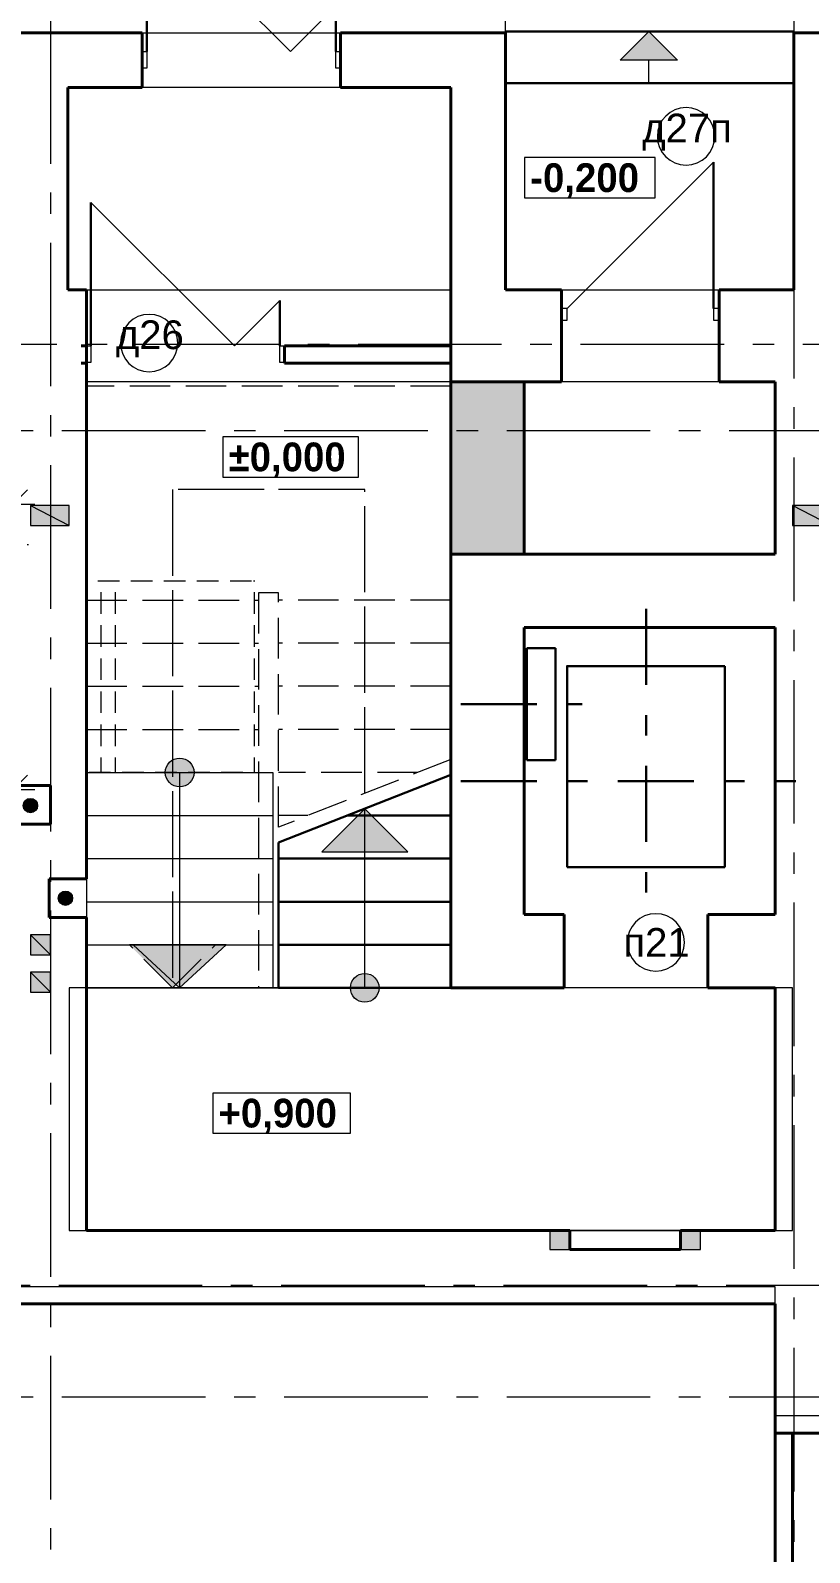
# Model space of a CAD drawing. Extents: x 299995 to 392849, y -57101 to -11292.
# Drawn here: x 344478 to 349908, y -37168 to -26570 of the extents above; entities that cross this region are included whole.
import ezdxf

# ---------------------------------------------------------------- set-up
doc = ezdxf.new("R2010")
doc.units = 0
doc.header["$MEASUREMENT"] = 0
for name, pattern in [('Double Dashed', [1093.611073, 529.166651, -211.666656, 141.111112, -211.666656]), ('Hidden Line', [391.222223, 282.222223, -109]), ('Крупный пунктир', [9375, 0, -9375]), ('Штриховая', [700, 600, -100]), ('Штриховая-2', [230, 0, -80, 150, 0]), ('Штрихштриховая', [1550, 1000, -200, 150, -200])]:
    doc.linetypes.add(name, pattern=pattern)
for name, color, linetype, lineweight in [('0_Ном_пера__1', 7, 'Continuous', 13), ('0_Ном_пера__21', 7, 'Continuous', 20), ('0_Ном_пера__41', 7, 'Continuous', 30), ('2D-чертеж - Общий_Ном_пера__61', 7, 'Continuous', 40), ('Интерьер- Перегородка_Ном_пера__1', 7, 'Continuous', 13), ('Интерьер- Перегородка_Ном_пера__12', 15, 'Continuous', 18), ('Интерьер- Перегородка_Ном_пера__21', 7, 'Continuous', 20), ('Интерьер- Перегородка_Ном_пера__41', 7, 'Continuous', 30), ('Интерьер- Перегородка_Ном_пера__61', 7, 'Continuous', 40), ('Колонны_Ном_пера__1', 7, 'Continuous', 13), ('Колонны_Ном_пера__19', 255, 'Continuous', 0), ('Колонны_Ном_пера__20', 1, 'Continuous', 25), ('Колонны_Ном_пера__21', 7, 'Continuous', 20), ('Лестницы внутренние_Ном_пера__1', 7, 'Continuous', 13), ('Лестницы внутренние_Ном_пера__21', 7, 'Continuous', 20), ('Лестницы внутренние_Ном_пера__41', 7, 'Continuous', 30), ('Линии разрезов_Ном_пера__1', 7, 'Continuous', 13), ('Отметки высот_Ном_пера__21', 7, 'Continuous', 20), ('перегородки_Ном_пера__21', 7, 'Continuous', 20), ('перегородки_Ном_пера__41', 7, 'Continuous', 30), ('перегородки_Ном_пера__61', 7, 'Continuous', 40), ('Перекрытия_Ном_пера__21', 7, 'Continuous', 20)]:
    doc.layers.add(name, color=color, linetype=linetype, lineweight=lineweight)
for name, color, linetype, lineweight, true_color in [('2D-чертеж - Общий_Ном_пера__102', 7, 'Continuous', 60, 0xcccccc), ('Интерьер- Перегородка_Ном_пера__23', 7, 'Continuous', 20, 0xff6600), ('Интерьер- Перегородка_Ном_пера__3', 7, 'Continuous', 18, 0xdd5800), ('Колонны_Ном_пера__249', 7, 'Continuous', 13, 0xe8e8e8), ('Лестницы внутренние_Ном_пера__2', 7, 'Continuous', 13, 0x7f7f7f), ('перегородки_Ном_пера__23', 7, 'Continuous', 20, 0xff6600), ('перегородки_Ном_пера__3', 7, 'Continuous', 18, 0xdd5800), ('Перекрытия_Ном_пера__191', 7, 'Continuous', 0, 0xe8e8e8), ('Перекрытия_Ном_пера__4', 7, 'Continuous', 20, 0x016515), ('Розміри ОСЕЙ_Ном_пера__98', 7, 'Continuous', 13, 0x001f3e), ('РОЗМІРИ ПЕРЕГОРОДОК_Ном_пера__98', 7, 'Continuous', 13, 0x001f3e)]:
    doc.layers.add(name, color=color, linetype=linetype, lineweight=lineweight, true_color=true_color)
for name, color, linetype in [('Линии разрезов', 7, 'Continuous'), ('Отметки высот', 7, 'Continuous'), ('Перекрытия', 7, 'Continuous'), ('Розміри ОСЕЙ', 7, 'Continuous'), ('РОЗМІРИ ПЕРЕГОРОДОК', 7, 'Continuous')]:
    doc.layers.add(name, color=color, linetype=linetype)
doc.styles.add('СГЕНЕРИР_СТИЛЬ_1', font='')
doc.styles.add('СГЕНЕРИР_СТИЛЬ_2', font='')
doc.styles.add('СГЕНЕРИР_СТИЛЬ_3', font='')
doc.styles.add('СГЕНЕРИР_СТИЛЬ_4', font='')
doc.styles.get('СГЕНЕРИР_СТИЛЬ_1').set_extended_font_data('Arial Кириллический')
doc.styles.get('СГЕНЕРИР_СТИЛЬ_2').set_extended_font_data('Century Gothic')
doc.styles.get('СГЕНЕРИР_СТИЛЬ_3').set_extended_font_data('Arial Unicode MS Кириллический')
doc.styles.get('СГЕНЕРИР_СТИЛЬ_4').set_extended_font_data('Century Gothic', bold=True)
doc.dimstyles.new('СГЕНЕРИР_СТИЛЬ__1', dxfattribs={"dimtxt": 179.999995, "dimasz": 190, "dimexe": 0.18, "dimexo": 0, "dimgap": 0.09, "dimtad": 3, "dimtih": 1, "dimtoh": 1, "dimdec": 0, "dimzin": 0, "dimdsep": 46, "dimtxsty": 'СГЕНЕРИР_СТИЛЬ_3', "dimblk": 'ARROWHEAD_6', "dimblk1": 'ARROWHEAD_6', "dimblk2": 'ARROWHEAD_6', "dimcen": 0.09, "dimclrd": 256, "dimclre": 256, "dimclrt": 256, "dimadec": 0, "dimazin": 0, "dimtfac": 1, "dimtdec": 4, "dimtmove": 0, "dimatfit": 3, "dimfxl": 0, "dimtolj": 1, "dimtzin": 0, "dimarcsym": 0})
doc.dimstyles.new('СГЕНЕРИР_СТИЛЬ__9', dxfattribs={"dimtxt": 189.999998, "dimasz": 190, "dimexe": 0.18, "dimexo": 0, "dimgap": 0.09, "dimtad": 3, "dimtih": 1, "dimtoh": 1, "dimdec": 0, "dimzin": 0, "dimdsep": 46, "dimtxsty": 'СГЕНЕРИР_СТИЛЬ_3', "dimblk": 'ARROWHEAD_6', "dimblk1": 'ARROWHEAD_6', "dimblk2": 'ARROWHEAD_6', "dimcen": 0.09, "dimclrd": 256, "dimclre": 256, "dimclrt": 256, "dimadec": 0, "dimazin": 0, "dimtfac": 1, "dimtdec": 4, "dimtmove": 0, "dimatfit": 3, "dimfxl": 0, "dimtolj": 1, "dimtzin": 0, "dimarcsym": 0})

# ---------------------------------------------------------------- blocks, each defined once
blk = doc.blocks.new('Линия_3942', base_point=(348788, -26938))
at = {"layer": '0_Ном_пера__1', "linetype": 'Continuous'}
blk.add_hatch(color=256, dxfattribs=at).paths.add_polyline_path([(348788, -26578), (348988, -26778), (348588, -26778)], flags=0)
for p, q in [((348788, -26578), (348588, -26778)), ((348788, -26578), (348988, -26778)), ((348988, -26778), (348588, -26778))]:
    blk.add_line(p, q, dxfattribs=at)
at = {"layer": '0_Ном_пера__21', "linetype": 'Continuous'}
blk.add_line((348788, -26938), (348788, -26778), dxfattribs=at)
blk = doc.blocks.new('*D170')
at = {"layer": 'РОЗМІРИ ПЕРЕГОРОДОК_Ном_пера__98', "linetype": 'Continuous'}
for p, q in [((344358, -30056), (344358, -29617)), ((341268, -29769), (341068, -29969)), ((341168, -30056), (341168, -29681)), ((344258, -29969), (344458, -29769)), ((341168, -29869), (344358, -29869)), ((344358, -29869), (344508, -29869))]:
    blk.add_line(p, q, dxfattribs=at)
at = {"layer": 'РОЗМІРИ ПЕРЕГОРОДОК_Ном_пера__98', "insert": (342446, -29905), "char_height": 180, "attachment_point": 1, "style": 'СГЕНЕРИР_СТИЛЬ_2'}
blk.add_mtext('{3\xa0190}', dxfattribs=at)
blk = doc.blocks.new('ARROWHEAD_6')
at = {"linetype": 'Continuous'}
for p, q in [((0, 0), (-1, 0)), ((-0.5, -0.5), (0.5, 0.5))]:
    blk.add_line(p, q, dxfattribs=at)
blk = doc.blocks.new('*D175')
at = {"layer": 'РОЗМІРИ ПЕРЕГОРОДОК_Ном_пера__98', "linetype": 'Continuous'}
for p, q in [((344358, -32043), (344358, -31577)), ((343228, -32043), (343228, -31668)), ((343328, -31756), (343128, -31956)), ((344258, -31956), (344458, -31756)), ((343228, -31856), (344358, -31856)), ((344358, -31856), (344508, -31856))]:
    blk.add_line(p, q, dxfattribs=at)
at = {"layer": 'РОЗМІРИ ПЕРЕГОРОДОК_Ном_пера__98', "insert": (343476, -31892), "char_height": 180, "attachment_point": 1, "style": 'СГЕНЕРИР_СТИЛЬ_2'}
blk.add_mtext('{1\xa0130}', dxfattribs=at)
blk = doc.blocks.new('Плоскость сечения_2', base_point=(391336, -34669))
at = {"layer": 'Линии разрезов_Ном_пера__1', "linetype": 'Крупный пунктир'}
blk.add_line((391336, -30150), (303896, -30150), dxfattribs=at)
blk = doc.blocks.new('Линия_5159', base_point=(389497, -29357))
at = {"layer": 'Перекрытия_Ном_пера__4', "linetype": 'Штрихштриховая'}
blk.add_line((389097, -29357), (305926, -29357), dxfattribs=at)
blk = doc.blocks.new('Линия_5162', base_point=(305526, -35307))
at = {"layer": 'Перекрытия_Ном_пера__4', "linetype": 'Штрихштриховая'}
blk.add_line((305926, -35307), (389097, -35307), dxfattribs=at)
blk = doc.blocks.new('Линия_5163', base_point=(389497, -36087))
at = {"layer": 'Перекрытия_Ном_пера__4', "linetype": 'Штрихштриховая'}
blk.add_line((389097, -36087), (305926, -36087), dxfattribs=at)
blk = doc.blocks.new('Линия_5177', base_point=(344618, -26498))
at = {"layer": 'Перекрытия_Ном_пера__4', "linetype": 'Штрихштриховая'}
blk.add_line((344618, -26498), (344618, -54584), dxfattribs=at)
blk = doc.blocks.new('Линия_5178', base_point=(349798, -26443))
at = {"layer": 'Перекрытия_Ном_пера__4', "linetype": 'Штрихштриховая'}
blk.add_line((349798, -26443), (349798, -54584), dxfattribs=at)
blk = doc.blocks.new('Линия_5187', base_point=(390012, -28757))
at = {"layer": 'Перекрытия_Ном_пера__4', "linetype": 'Штрихштриховая'}
blk.add_line((389612, -28757), (305399, -28757), dxfattribs=at)
blk = doc.blocks.new('*D530')
at = {"layer": 'Розміри ОСЕЙ_Ном_пера__98', "linetype": 'Continuous'}
for p, q in [((344358, -53384), (344358, -53009)), ((344618, -53384), (344618, -53009)), ((344458, -53097), (344258, -53297)), ((344358, -53197), (344618, -53197)), ((344718, -53097), (344518, -53297))]:
    blk.add_line(p, q, dxfattribs=at)
at = {"layer": 'Розміри ОСЕЙ_Ном_пера__98', "insert": (344453, -53453), "char_height": 190, "attachment_point": 1, "style": 'СГЕНЕРИР_СТИЛЬ_4'}
blk.add_mtext('{260}', dxfattribs=at)
blk = doc.blocks.new('*D531')
at = {"layer": 'Розміри ОСЕЙ_Ном_пера__98', "linetype": 'Continuous'}
for p, q in [((344618, -53384), (344618, -53009)), ((344868, -53384), (344868, -53009)), ((344718, -53097), (344518, -53297)), ((344618, -53197), (344868, -53197)), ((344968, -53097), (344768, -53297))]:
    blk.add_line(p, q, dxfattribs=at)
blk = doc.blocks.new('*D532')
at = {"layer": 'Розміри ОСЕЙ_Ном_пера__98', "linetype": 'Continuous'}
for p, q in [((344868, -53384), (344868, -53009)), ((349668, -53384), (349668, -53009)), ((344968, -53097), (344768, -53297)), ((344868, -53197), (349668, -53197)), ((349768, -53097), (349568, -53297))]:
    blk.add_line(p, q, dxfattribs=at)
at = {"layer": 'Розміри ОСЕЙ_Ном_пера__98', "char_height": 190, "attachment_point": 1, "style": 'СГЕНЕРИР_СТИЛЬ_4'}
for s, insert in [('{250}', (344968, -53235)), ('{4\xa0800}', (346930, -53235)), ('{130}', (349117, -53235))]:
    blk.add_mtext(s, dxfattribs=dict(at, insert=insert))
blk = doc.blocks.new('*D533')
at = {"layer": 'Розміри ОСЕЙ_Ном_пера__98', "linetype": 'Continuous'}
for p, q in [((349668, -53384), (349668, -53009)), ((349798, -53384), (349798, -53009)), ((349768, -53097), (349568, -53297)), ((349668, -53197), (349798, -53197)), ((349898, -53097), (349698, -53297))]:
    blk.add_line(p, q, dxfattribs=at)
blk = doc.blocks.new('*D534')
at = {"layer": 'Розміри ОСЕЙ_Ном_пера__98', "linetype": 'Continuous'}
for p, q in [((349798, -53384), (349798, -53009)), ((350178, -53384), (350178, -53009)), ((349898, -53097), (349698, -53297)), ((349798, -53197), (350178, -53197)), ((350278, -53097), (350078, -53297))]:
    blk.add_line(p, q, dxfattribs=at)
blk = doc.blocks.new('*D535')
at = {"layer": 'Розміри ОСЕЙ_Ном_пера__98', "linetype": 'Continuous'}
for p, q in [((350178, -53384), (350178, -53009)), ((357158, -53384), (357158, -53009)), ((350278, -53097), (350078, -53297)), ((350178, -53197), (357158, -53197)), ((357258, -53097), (357058, -53297))]:
    blk.add_line(p, q, dxfattribs=at)
at = {"layer": 'Розміри ОСЕЙ_Ном_пера__98', "char_height": 190, "attachment_point": 1, "style": 'СГЕНЕРИР_СТИЛЬ_4'}
for s, insert in [('{380}', (350278, -53235)), ('{6\xa0980}', (353330, -53235)), ('{380}', (356607, -53235))]:
    blk.add_mtext(s, dxfattribs=dict(at, insert=insert))
blk = doc.blocks.new('*D536')
at = {"layer": 'Розміри ОСЕЙ_Ном_пера__98', "linetype": 'Continuous'}
for p, q in [((357158, -53384), (357158, -53009)), ((357538, -53384), (357538, -53009)), ((357258, -53097), (357058, -53297)), ((357158, -53197), (357538, -53197)), ((357638, -53097), (357438, -53297))]:
    blk.add_line(p, q, dxfattribs=at)
blk = doc.blocks.new('*D537')
at = {"layer": 'Розміри ОСЕЙ_Ном_пера__98', "linetype": 'Continuous'}
for p, q in [((357538, -53384), (357538, -53009)), ((357668, -53384), (357668, -53009)), ((357638, -53097), (357438, -53297)), ((357538, -53197), (357668, -53197)), ((357768, -53097), (357568, -53297))]:
    blk.add_line(p, q, dxfattribs=at)
blk = doc.blocks.new('*D538')
at = {"layer": 'Розміри ОСЕЙ_Ном_пера__98', "linetype": 'Continuous'}
for p, q in [((357668, -53384), (357668, -53009)), ((365048, -53384), (365048, -53009)), ((357768, -53097), (357568, -53297)), ((357668, -53197), (365048, -53197)), ((365148, -53097), (364948, -53297))]:
    blk.add_line(p, q, dxfattribs=at)
at = {"layer": 'Розміри ОСЕЙ_Ном_пера__98', "char_height": 190, "attachment_point": 1, "style": 'СГЕНЕРИР_СТИЛЬ_4'}
for s, insert in [('{130}', (357768, -53235)), ('{7\xa0380}', (361020, -53235)), ('{390}', (364497, -53235))]:
    blk.add_mtext(s, dxfattribs=dict(at, insert=insert))
blk = doc.blocks.new('*D539')
at = {"layer": 'Розміри ОСЕЙ_Ном_пера__98', "linetype": 'Continuous'}
for p, q in [((365048, -53384), (365048, -53009)), ((365438, -53384), (365438, -53009)), ((365148, -53097), (364948, -53297)), ((365048, -53197), (365438, -53197)), ((365538, -53097), (365338, -53297))]:
    blk.add_line(p, q, dxfattribs=at)
blk = doc.blocks.new('*D540')
at = {"layer": 'Розміри ОСЕЙ_Ном_пера__98', "linetype": 'Continuous'}
for p, q in [((365438, -53384), (365438, -53009)), ((365558, -53384), (365558, -53009)), ((365538, -53097), (365338, -53297)), ((365438, -53197), (365558, -53197)), ((365658, -53097), (365458, -53297))]:
    blk.add_line(p, q, dxfattribs=at)
blk = doc.blocks.new('*D541')
at = {"layer": 'Розміри ОСЕЙ_Ном_пера__98', "linetype": 'Continuous'}
for p, q in [((365558, -53384), (365558, -53009)), ((367328, -53384), (367328, -53009)), ((365658, -53097), (365458, -53297)), ((365558, -53197), (367328, -53197)), ((367428, -53097), (367228, -53297))]:
    blk.add_line(p, q, dxfattribs=at)
at = {"layer": 'Розміри ОСЕЙ_Ном_пера__98', "char_height": 190, "attachment_point": 1, "style": 'СГЕНЕРИР_СТИЛЬ_4'}
for s, insert in [('{120}', (365658, -53235)), ('{1\xa0770}', (366330, -53235))]:
    blk.add_mtext(s, dxfattribs=dict(at, insert=insert))
blk = doc.blocks.new('*D544')
at = {"layer": 'Розміри ОСЕЙ_Ном_пера__98', "linetype": 'Continuous'}
for p, q in [((367968, -53384), (367968, -53009)), ((370358, -53384), (370358, -53009)), ((368068, -53097), (367868, -53297)), ((367968, -53197), (370358, -53197)), ((370458, -53097), (370258, -53297))]:
    blk.add_line(p, q, dxfattribs=at)
at = {"layer": 'Розміри ОСЕЙ_Ном_пера__98', "char_height": 190, "attachment_point": 1, "style": 'СГЕНЕРИР_СТИЛЬ_4'}
for s, insert in [('{130}', (368068, -53235)), ('{2\xa0390}', (368825, -53235)), ('{260}', (369807, -53235))]:
    blk.add_mtext(s, dxfattribs=dict(at, insert=insert))
blk = doc.blocks.new('*D545')
at = {"layer": 'Розміри ОСЕЙ_Ном_пера__98', "linetype": 'Continuous'}
for p, q in [((370358, -53384), (370358, -53009)), ((370618, -53384), (370618, -53009)), ((370458, -53097), (370258, -53297)), ((370358, -53197), (370618, -53197)), ((370718, -53097), (370518, -53297))]:
    blk.add_line(p, q, dxfattribs=at)
blk = doc.blocks.new('*D546')
at = {"layer": 'Розміри ОСЕЙ_Ном_пера__98', "linetype": 'Continuous'}
for p, q in [((370618, -53384), (370618, -53009)), ((370868, -53384), (370868, -53009)), ((370718, -53097), (370518, -53297)), ((370618, -53197), (370868, -53197)), ((370968, -53097), (370768, -53297))]:
    blk.add_line(p, q, dxfattribs=at)
blk = doc.blocks.new('*D547')
at = {"layer": 'Розміри ОСЕЙ_Ном_пера__98', "linetype": 'Continuous'}
for p, q in [((370868, -53384), (370868, -53009)), ((374308, -53384), (374308, -53009)), ((370968, -53097), (370768, -53297)), ((370868, -53197), (374308, -53197)), ((374408, -53097), (374208, -53297))]:
    blk.add_line(p, q, dxfattribs=at)
at = {"layer": 'Розміри ОСЕЙ_Ном_пера__98', "char_height": 190, "attachment_point": 1, "style": 'СГЕНЕРИР_СТИЛЬ_4'}
for s, insert in [('{250}', (370968, -53235)), ('{3\xa0440}', (372250, -53235)), ('{130}', (373757, -53235))]:
    blk.add_mtext(s, dxfattribs=dict(at, insert=insert))
blk = doc.blocks.new('Отметка уровня_28', base_point=(348376, -27595))
at = {"layer": 'Отметки высот_Ном_пера__21', "linetype": 'Continuous'}
for p, q in [((347921, -27455), (347921, -27735)), ((348831, -27455), (347921, -27455)), ((348831, -27735), (348831, -27455)), ((347921, -27735), (348831, -27735))]:
    blk.add_line(p, q, dxfattribs=at)
at = {"layer": 'Отметки высот_Ном_пера__21', "insert": (347961, -27495), "char_height": 200, "attachment_point": 1, "style": 'СГЕНЕРИР_СТИЛЬ_4'}
blk.add_mtext('{-0,200}', dxfattribs=at)
blk = doc.blocks.new('Отметка уровня_31', base_point=(346745, -29829))
at = {"layer": 'Отметки высот_Ном_пера__21', "linetype": 'Continuous'}
for p, q in [((345819, -29399), (345819, -29679)), ((346765, -29399), (345819, -29399)), ((346765, -29679), (346765, -29399)), ((345819, -29679), (346765, -29679))]:
    blk.add_line(p, q, dxfattribs=at)
at = {"layer": 'Отметки высот_Ном_пера__21', "insert": (345859, -29439), "char_height": 200, "attachment_point": 1, "style": 'СГЕНЕРИР_СТИЛЬ_4'}
blk.add_mtext('{±0,000}', dxfattribs=at)
blk = doc.blocks.new('Отметка уровня_32', base_point=(347006, -34173))
at = {"layer": 'Отметки высот_Ном_пера__21', "linetype": 'Continuous'}
for p, q in [((345749, -33968), (345749, -34248)), ((346710, -33968), (345749, -33968)), ((346710, -34248), (346710, -33968)), ((345749, -34248), (346710, -34248))]:
    blk.add_line(p, q, dxfattribs=at)
at = {"layer": 'Отметки высот_Ном_пера__21', "insert": (345789, -34008), "char_height": 200, "attachment_point": 1, "style": 'СГЕНЕРИР_СТИЛЬ_4'}
blk.add_mtext('{+0,900}', dxfattribs=at)

msp = doc.modelspace()

# ---------------------------------------------------------------- hatches: boundary and pattern name
at = {"layer": '2D-чертеж - Общий_Ном_пера__102', "linetype": 'Continuous'}
msp.add_hatch(color=256, dxfattribs=at).paths.add_polyline_path([(347918.1, -30216.2), (347918.1, -29016.6), (347408.1, -29016.6), (347408.1, -30216.2)], flags=0)
at = {"layer": 'Колонны_Ном_пера__19', "linetype": 'Continuous'}
for points in [[(344478.1, -29876.6), (344478.1, -30016.6), (344748.1, -30016.6), (344748.1, -29876.6)], [(344478.1, -32016.6, 0.4142136), (344528.1, -31966.6, 0.4142136), (344478.1, -31916.6, 0.4142136), (344428.1, -31966.6, 0.4142136)], [(344722.5, -32661.6, 0.4142136), (344772.5, -32611.6, 0.4142136), (344722.5, -32561.6, 0.4142136), (344672.5, -32611.6, 0.4142136)], [(344478.1, -32866.6), (344478.1, -33006.6), (344618.1, -33006.6), (344618.1, -32866.6)], [(344478.1, -33126.6), (344478.1, -33266.6), (344618.1, -33266.6), (344618.1, -33126.6)]]:
    msp.add_hatch(color=256, dxfattribs=at).paths.add_polyline_path(points, flags=0)
at = {"layer": 'Колонны_Ном_пера__20', "linetype": 'Continuous'}
for points in [[(348098.1, -35056.6), (348238.1, -35056.6), (348238.1, -34926.6), (348098.1, -34926.6)], [(349008.1, -35056.6), (349148.1, -35056.6), (349148.1, -34926.6), (349008.1, -34926.6)]]:
    msp.add_hatch(color=256, dxfattribs=at).paths.add_polyline_path(points, flags=0)
at = {"layer": 'Колонны_Ном_пера__249', "linetype": 'Continuous'}
msp.add_hatch(color=256, dxfattribs=at).paths.add_polyline_path([(350058.1, -30016.6), (350058.1, -29876.6), (349788.1, -29876.6), (349788.1, -30016.6)], flags=0)
at = {"layer": 'Лестницы внутренние_Ном_пера__2', "linetype": 'Continuous'}
for points in [[(345518.1, -31836.2, 1), (345518.1, -31636.2, 1)], [(346808.1, -31988.6), (346508.1, -32288.6), (347108.1, -32288.6)], [(345468.1, -33236.2), (345768.1, -32936.2), (345168.1, -32936.2)], [(345518.1, -33236.2), (345843.1, -32936.2), (345193.1, -32936.2)], [(346708.1, -33236.2, 1), (346908.1, -33236.2, 1)]]:
    msp.add_hatch(color=256, dxfattribs=at).paths.add_polyline_path(points, flags=0)

# ---------------------------------------------------------------- linework, layer by layer
at = {"layer": '0_Ном_пера__1', "linetype": 'Штриховая-2'}
for p, q in [((344868.1, -30401.2), (346038.1, -30401.2)), ((344968.1, -30401.2), (344968.1, -31736.2)), ((345068.1, -30401.2), (345068.1, -31736.2)), ((346038.1, -30401.2), (346038.1, -31736.2)), ((346038.1, -31736.2), (344868.1, -31736.2))]:
    msp.add_line(p, q, dxfattribs=at)
at = {"layer": '0_Ном_пера__41', "linetype": 'Continuous'}
for p, q in [((349798.1, -26577.8), (347788.1, -26577.8)), ((347788.1, -26577.8), (347788.1, -26937.7)), ((349798.1, -26937.7), (349798.1, -26577.8)), ((347788.1, -26937.7), (349798.1, -26937.7)), ((347938.1, -30871.2), (347938.1, -31651.2)), ((348138.1, -30871.2), (347938.1, -30871.2)), ((348138.1, -31651.2), (348138.1, -30871.2)), ((348763.1, -30996.2), (348213.1, -30996.2)), ((348218.1, -32396.2), (348218.1, -30996.2)), ((349318.1, -30996.2), (348768.1, -30996.2)), ((349318.1, -32396.2), (349318.1, -30996.2)), ((347938.1, -31651.2), (348138.1, -31651.2)), ((348768.1, -32396.2), (348218.1, -32396.2)), ((349318.1, -32396.2), (348768.1, -32396.2))]:
    msp.add_line(p, q, dxfattribs=at)
at = {"layer": '0_Ном_пера__41', "linetype": 'Double Dashed'}
for p, q in [((348768.1, -30596.2), (348768.1, -32673.1)), ((347478.1, -31261.2), (348322.4, -31261.2)), ((347478.1, -31796.2), (349811.9, -31796.2))]:
    msp.add_line(p, q, dxfattribs=at)
at = {"layer": '2D-чертеж - Общий_Ном_пера__61', "linetype": 'Continuous'}
for p, q in [((347918.1, -29016.6), (347408.1, -29016.6)), ((347408.1, -29016.6), (347408.1, -30216.2)), ((347918.1, -30216.2), (347918.1, -29016.6)), ((347408.1, -30216.2), (347918.1, -30216.2))]:
    msp.add_line(p, q, dxfattribs=at)
at = {"layer": 'Интерьер- Перегородка_Ном_пера__1', "linetype": 'Continuous'}
for p, q in [((347918.1, -29016.6), (347408.1, -29016.6)), ((347408.1, -29016.6), (347408.1, -30216.2)), ((347918.1, -29016.6), (347918.1, -30216.2)), ((347918.1, -30216.2), (347408.1, -30216.2))]:
    msp.add_line(p, q, dxfattribs=at)
at = {"layer": 'Интерьер- Перегородка_Ном_пера__12', "linetype": 'Continuous'}
for p, q in [((344868.1, -32476.6), (344868.1, -32746.6)), ((349008.1, -34926.6), (348238.1, -34926.6))]:
    msp.add_line(p, q, dxfattribs=at)
at = {"layer": 'Интерьер- Перегородка_Ном_пера__21', "linetype": 'Continuous'}
for p, q in [((346290, -26716.6), (345290, -25716.6)), ((346290, -26716.6), (346606, -26400.6)), ((348218.1, -28506.6), (349238.1, -27486.6)), ((348178.1, -28506.6), (348178.1, -28586.6)), ((348218.1, -28506.6), (348178.1, -28506.6)), ((348218.1, -28546.6), (348218.1, -28506.6)), ((349238.1, -28506.6), (349238.1, -28546.6)), ((349278.1, -28506.6), (349238.1, -28506.6)), ((349278.1, -28586.6), (349278.1, -28506.6)), ((348178.1, -28586.6), (348218.1, -28586.6)), ((348218.1, -28572), (348218.1, -28546.6)), ((348218.1, -28586.6), (348218.1, -28572)), ((349238.1, -28546.6), (349238.1, -28572)), ((349238.1, -28572), (349238.1, -28586.6)), ((349238.1, -28586.6), (349278.1, -28586.6))]:
    msp.add_line(p, q, dxfattribs=at)
at = {"layer": 'Интерьер- Перегородка_Ном_пера__23', "linetype": 'Continuous'}
for p, q in [((345258, -26716.6), (345290, -26716.6)), ((345258, -26831.6), (345258, -26716.6)), ((345290, -26716.6), (345290, -26831.6)), ((346606, -26831.6), (346606, -26716.6)), ((346606, -26716.6), (346638, -26716.6)), ((346638, -26716.6), (346638, -26831.6)), ((345290, -26831.6), (345258, -26831.6)), ((346638, -26831.6), (346606, -26831.6))]:
    msp.add_line(p, q, dxfattribs=at)
at = {"layer": 'Интерьер- Перегородка_Ном_пера__3', "linetype": 'Continuous'}
for centre, start, end in [((349047.4, -27307.4), 0, 180), ((349047.4, -27307.4), 180, 0), ((348836.5, -32919.7), 0, 180), ((348836.5, -32919.7), 180, 0)]:
    msp.add_arc(centre, 200, start, end, dxfattribs=at)
at = {"layer": 'Интерьер- Перегородка_Ном_пера__41', "linetype": 'Continuous'}
for p, q in [((345290, -26716.6), (345290, -25716.6)), ((346606, -26716.6), (346606, -26400.6)), ((349238.1, -28506.6), (349238.1, -27486.6))]:
    msp.add_line(p, q, dxfattribs=at)
at = {"layer": 'Интерьер- Перегородка_Ном_пера__61', "linetype": 'Continuous'}
for p, q in [((345258, -26586.6), (344358.1, -26586.6)), ((345258, -26586.6), (345258, -26966.6)), ((347788.1, -26586.6), (346638, -26586.6)), ((346638, -26586.6), (346638, -26966.6)), ((347788.1, -28376.6), (347788.1, -26586.6)), ((350178.1, -26586.6), (349798.1, -26586.6)), ((349798.1, -26586.6), (349798.1, -28376.6)), ((344738.1, -28376.6), (344738.1, -26966.6)), ((344738.1, -26966.6), (345258, -26966.6)), ((346638, -26966.6), (347408.1, -26966.6)), ((347408.1, -26966.6), (347408.1, -28376.6)), ((344868.1, -28376.6), (344738.1, -28376.6)), ((344868.1, -28886.6), (344868.1, -28376.6)), ((347408.1, -28886.6), (347408.1, -28376.6)), ((348178.1, -28376.6), (347788.1, -28376.6)), ((348178.1, -28376.6), (348178.1, -29016.6)), ((349798.1, -28376.6), (349278.1, -28376.6)), ((349278.1, -28376.6), (349278.1, -29016.6)), ((344868.1, -28886.6), (344868.1, -29016.6)), ((347408.1, -28886.6), (347408.1, -29016.6)), ((344868.1, -31826.6), (344868.1, -29016.6)), ((347918.1, -29016.6), (348178.1, -29016.6)), ((349278.1, -29016.6), (349668.1, -29016.6)), ((349668.1, -29016.6), (349668.1, -30216.2)), ((347408.1, -30216.2), (347408.1, -33236.2)), ((349668.1, -30216.2), (347918.1, -30216.2)), ((347918.1, -30726.2), (349668.1, -30726.2)), ((347918.1, -32726.2), (347918.1, -30726.2)), ((349668.1, -30726.2), (349668.1, -31956.6)), ((344618.1, -31826.6), (344358.1, -31826.6)), ((344618.1, -32096.6), (344618.1, -31826.6)), ((344868.1, -32096.6), (344868.1, -31826.6)), ((349668.1, -31956.6), (349668.1, -32226.6)), ((344358.1, -32096.6), (344618.1, -32096.6)), ((344868.1, -32476.6), (344868.1, -32096.6)), ((349668.1, -32226.6), (349668.1, -32726.2)), ((344868.1, -32476.6), (344608.1, -32476.6)), ((344608.1, -32476.6), (344608.1, -32746.6)), ((344608.1, -32746.6), (344868.1, -32746.6)), ((344868.1, -34926.6), (344868.1, -32746.6)), ((348198.1, -32726.2), (347918.1, -32726.2)), ((348198.1, -33235.2), (348198.1, -32726.2)), ((349198.1, -33235.2), (349198.1, -32726.2)), ((349668.1, -32726.2), (349198.1, -32726.2)), ((347408.1, -33236.2), (348198.1, -33236.2)), ((348198.1, -33236.2), (348198.1, -33235.2)), ((348198.1, -33236.2), (348198.1, -33235.2)), ((349198.1, -33236.2), (349198.1, -33235.2)), ((349198.1, -33236.2), (349198.1, -33235.2)), ((349198.1, -33236.2), (349668.1, -33236.2)), ((349668.1, -33236.2), (349668.1, -34926.6)), ((348238.1, -34926.6), (344868.1, -34926.6)), ((348238.1, -35056.6), (348238.1, -34926.6)), ((349668.1, -34926.6), (349008.1, -34926.6)), ((349008.1, -34926.6), (349008.1, -35056.6)), ((349008.1, -35056.6), (348238.1, -35056.6)), ((344008.1, -35436.6), (348238.1, -35436.6)), ((349008.1, -35436.6), (348238.1, -35436.6)), ((349008.1, -35436.6), (349668.1, -35436.6)), ((349668.1, -35436.6), (349668.1, -36336.6)), ((349668.1, -36336.6), (351478.1, -36336.6))]:
    msp.add_line(p, q, dxfattribs=at)
at = {"layer": 'Колонны_Ном_пера__1', "linetype": 'Continuous'}
for p, q in [((344478.1, -29876.6), (344748.1, -30016.6)), ((350058.1, -30016.6), (349788.1, -29876.6)), ((344478.1, -32866.6), (344618.1, -33006.6)), ((344478.1, -33126.6), (344618.1, -33266.6))]:
    msp.add_line(p, q, dxfattribs=at)
at = {"layer": 'Колонны_Ном_пера__21', "linetype": 'Continuous'}
for p, q in [((344478.1, -29876.6), (344478.1, -30016.6)), ((344748.1, -29876.6), (344478.1, -29876.6)), ((344748.1, -30016.6), (344748.1, -29876.6)), ((350058.1, -29876.6), (349788.1, -29876.6)), ((349788.1, -29876.6), (349788.1, -30016.6)), ((344478.1, -30016.6), (344748.1, -30016.6)), ((349788.1, -30016.6), (350058.1, -30016.6)), ((344478.1, -32866.6), (344478.1, -33006.6)), ((344618.1, -32866.6), (344478.1, -32866.6)), ((344618.1, -33006.6), (344618.1, -32866.6)), ((344478.1, -33006.6), (344618.1, -33006.6)), ((344478.1, -33126.6), (344478.1, -33266.6)), ((344618.1, -33126.6), (344478.1, -33126.6)), ((344618.1, -33266.6), (344618.1, -33126.6)), ((344478.1, -33266.6), (344618.1, -33266.6)), ((348238.1, -34926.6), (348098.1, -34926.6)), ((348098.1, -34926.6), (348098.1, -35056.6)), ((348238.1, -35056.6), (348238.1, -34926.6)), ((349148.1, -34926.6), (349008.1, -34926.6)), ((349008.1, -34926.6), (349008.1, -35056.6)), ((349148.1, -35056.6), (349148.1, -34926.6)), ((348098.1, -35056.6), (348238.1, -35056.6)), ((349008.1, -35056.6), (349148.1, -35056.6))]:
    msp.add_line(p, q, dxfattribs=at)
for centre in [(344478.1, -31966.6), (344722.5, -32611.6)]:
    msp.add_circle(centre, 50, dxfattribs=at)
at = {"layer": 'Лестницы внутренние_Ном_пера__1', "linetype": 'Штриховая'}
for p, q in [((346808.1, -29766.2), (345468.1, -29766.2)), ((345468.1, -29766.2), (345468.1, -33236.2)), ((346808.1, -31881.2), (346808.1, -29766.2))]:
    msp.add_line(p, q, dxfattribs=at)
at = {"layer": 'Лестницы внутренние_Ном_пера__1', "linetype": 'Continuous'}
for p, q in [((346808.1, -31988.6), (346508.1, -32288.6)), ((346808.1, -33236.2), (346808.1, -31988.6)), ((346808.1, -31988.6), (347108.1, -32288.6)), ((346508.1, -32288.6), (347108.1, -32288.6))]:
    msp.add_line(p, q, dxfattribs=at)
msp.add_circle((346808.1, -33236.2), 100, dxfattribs=at)
at = {"layer": 'Лестницы внутренние_Ном_пера__21', "linetype": 'Hidden Line'}
for p, q in [((347408.1, -29046.2), (344868.1, -29046.2)), ((344868.1, -29046.2), (344868.1, -33236.2)), ((347408.1, -31646.2), (347408.1, -29046.2)), ((346208.1, -30486.2), (346068.1, -30486.2)), ((346068.1, -30486.2), (346068.1, -33236.2)), ((346208.1, -32116.2), (346208.1, -30486.2)), ((344868.1, -30536.2), (346068.1, -30536.2)), ((347408.1, -30536.2), (346208.1, -30536.2)), ((344868.1, -30836.2), (346068.1, -30836.2)), ((347408.1, -30836.2), (346208.1, -30836.2)), ((344868.1, -31136.2), (346068.1, -31136.2)), ((347408.1, -31136.2), (346208.1, -31136.2)), ((344868.1, -31436.2), (346068.1, -31436.2)), ((347408.1, -31436.2), (346208.1, -31436.2)), ((347408.1, -31646.2), (346208.1, -32116.2)), ((344868.1, -31736.2), (346068.1, -31736.2)), ((347178.3, -31736.2), (346208.1, -31736.2)), ((344868.1, -32036.2), (346068.1, -32036.2)), ((346412.3, -32036.2), (346208.1, -32036.2)), ((344868.1, -32336.2), (346068.1, -32336.2)), ((344868.1, -32636.2), (346068.1, -32636.2)), ((344868.1, -32936.2), (346068.1, -32936.2)), ((345468.1, -33236.2), (345168.1, -32936.2)), ((345768.1, -32936.2), (345168.1, -32936.2)), ((345468.1, -33236.2), (345768.1, -32936.2)), ((344868.1, -33236.2), (346068.1, -33236.2)), ((344868.1, -33236.2), (346068.1, -33236.2))]:
    msp.add_line(p, q, dxfattribs=at)
at = {"layer": 'Лестницы внутренние_Ном_пера__21', "linetype": 'Continuous'}
for p, q in [((344868.1, -31736.2), (344868.1, -33236.2)), ((344868.1, -31736.2), (346168.1, -31736.2)), ((344868.1, -31736.2), (346168.1, -31736.2)), ((345518.1, -31736.2), (345518.1, -33236.2)), ((346168.1, -31736.2), (346168.1, -33236.2)), ((344868.1, -32036.2), (346168.1, -32036.2)), ((344868.1, -32336.2), (346168.1, -32336.2)), ((344868.1, -32636.2), (346168.1, -32636.2)), ((344868.1, -32936.2), (346168.1, -32936.2)), ((345518.1, -33236.2), (345193.1, -32936.2)), ((345843.1, -32936.2), (345193.1, -32936.2)), ((345518.1, -33236.2), (345843.1, -32936.2)), ((344868.1, -33236.2), (346168.1, -33236.2)), ((344868.1, -33236.2), (346168.1, -33236.2))]:
    msp.add_line(p, q, dxfattribs=at)
msp.add_circle((345518.1, -31736.2), 100, dxfattribs=at)
at = {"layer": 'Лестницы внутренние_Ном_пера__41', "linetype": 'Continuous'}
for p, q in [((347408.1, -31753.6), (346208.1, -32223.6)), ((347408.1, -33236.2), (347408.1, -31753.6)), ((347408.1, -32036.2), (346686.5, -32036.2)), ((346208.1, -33236.2), (346208.1, -32223.6)), ((347408.1, -32336.2), (346208.1, -32336.2)), ((347408.1, -32636.2), (346208.1, -32636.2)), ((347408.1, -32936.2), (346208.1, -32936.2)), ((347408.1, -33236.2), (346208.1, -33236.2)), ((347408.1, -33236.2), (346208.1, -33236.2))]:
    msp.add_line(p, q, dxfattribs=at)
at = {"layer": 'перегородки_Ном_пера__21', "linetype": 'Continuous'}
for q in [(344900.1, -27766.6), (346216.1, -28450.6)]:
    msp.add_line((345900.1, -28766.6), q, dxfattribs=at)
at = {"layer": 'перегородки_Ном_пера__23', "linetype": 'Continuous'}
for p, q in [((344868.1, -28766.6), (344900.1, -28766.6)), ((344868.1, -28881.6), (344868.1, -28766.6)), ((344900.1, -28766.6), (344900.1, -28881.6)), ((346216.1, -28881.6), (346216.1, -28766.6)), ((346216.1, -28766.6), (346248.1, -28766.6)), ((346248.1, -28766.6), (346248.1, -28881.6)), ((344900.1, -28881.6), (344868.1, -28881.6)), ((346248.1, -28881.6), (346216.1, -28881.6))]:
    msp.add_line(p, q, dxfattribs=at)
at = {"layer": 'перегородки_Ном_пера__3', "linetype": 'Continuous'}
for start, end in [(0, 180), (180, 0)]:
    msp.add_arc((345305.5, -28746.6), 200, start, end, dxfattribs=at)
at = {"layer": 'перегородки_Ном_пера__41', "linetype": 'Continuous'}
for p, q in [((344900.1, -28766.6), (344900.1, -27766.6)), ((346216.1, -28766.6), (346216.1, -28450.6))]:
    msp.add_line(p, q, dxfattribs=at)
at = {"layer": 'перегородки_Ном_пера__61', "linetype": 'Continuous'}
for p, q in [((344868.1, -28766.6), (344831.1, -28766.6)), ((344868.1, -28766.6), (344868.1, -28886.6)), ((347408.1, -28766.6), (346248.1, -28766.6)), ((346248.1, -28766.6), (346285.1, -28766.6)), ((346248.1, -28766.6), (346248.1, -28886.6)), ((344868.1, -28886.6), (344831.1, -28886.6)), ((346248.1, -28886.6), (347408.1, -28886.6)), ((346248.1, -28886.6), (346285.1, -28886.6)), ((349668.1, -36336.6), (349668.1, -39176.6)), ((349788.1, -36336.6), (349668.1, -36336.6)), ((349788.1, -39946.6), (349788.1, -36336.6))]:
    msp.add_line(p, q, dxfattribs=at)
at = {"layer": 'Перекрытия_Ном_пера__191', "linetype": 'Continuous'}
for p, q in [((346648.1, -35316.6), (344008.1, -35316.6)), ((349668.1, -35316.6), (346648.1, -35316.6)), ((349668.1, -36216.6), (349668.1, -35316.6)), ((357158.1, -36216.6), (349668.1, -36216.6))]:
    msp.add_line(p, q, dxfattribs=at)
at = {"layer": 'Перекрытия_Ном_пера__21', "linetype": 'Continuous'}
for p, q in [((347788.1, -26586.6), (347788.1, -25085.9)), ((344358.1, -26586.6), (347788.1, -26586.6)), ((344739.4, -26966.6), (344739.4, -28376.6)), ((347408.1, -26966.6), (344739.4, -26966.6)), ((347408.1, -28376.6), (347408.1, -26966.6)), ((349798.1, -26937.7), (347788.1, -26937.7)), ((347788.1, -26937.7), (347788.1, -28376.6)), ((349798.1, -28376.6), (349798.1, -26937.7)), ((344739.4, -28376.6), (347408.1, -28376.6)), ((347788.1, -28376.6), (349798.1, -28376.6)), ((347408.1, -29016.6), (344868.1, -29016.6)), ((344868.1, -29016.6), (344868.1, -33236.2)), ((347408.1, -30426.2), (347408.1, -29016.6)), ((347918.1, -29016.6), (347918.1, -30216.2)), ((349668.1, -29016.6), (347918.1, -29016.6)), ((349668.1, -29016.6), (347918.1, -29016.6)), ((347918.1, -29016.6), (347918.1, -30216.2)), ((349668.1, -30216.2), (349668.1, -29016.6)), ((349668.1, -30216.2), (349668.1, -29016.6)), ((347918.1, -30216.2), (349668.1, -30216.2)), ((347918.1, -30216.2), (349668.1, -30216.2)), ((347408.1, -33236.2), (347408.1, -30426.2)), ((349788.1, -33236.2), (344748.1, -33236.2)), ((344748.1, -33236.2), (344748.1, -34926.6)), ((344868.1, -33236.2), (347408.1, -33236.2)), ((349788.1, -34926.6), (349788.1, -33236.2)), ((344748.1, -34926.6), (349788.1, -34926.6))]:
    msp.add_line(p, q, dxfattribs=at)

# ---------------------------------------------------------------- block references
at = {"linetype": 'Continuous'}
msp.add_blockref('Линия_3942', (348788.1, -26937.7), dxfattribs=at)
at = {"layer": 'Линии разрезов'}
msp.add_blockref('Плоскость сечения_2', (391336.3, -34668.7), dxfattribs=at)
at = {"layer": 'Отметки высот'}
for name, p in [('Отметка уровня_28', (348376.1, -27594.8)), ('Отметка уровня_31', (346745.3, -29829.2)), ('Отметка уровня_32', (347005.6, -34173.1))]:
    msp.add_blockref(name, p, dxfattribs=at)
at = {"layer": 'Перекрытия', "linetype": 'Штрихштриховая'}
for name, p in [('Линия_5178', (349798.1, -26442.6)), ('Линия_5177', (344618, -26497.6)), ('Линия_5187', (390011.9, -28756.6)), ('Линия_5159', (389497.3, -29356.6)), ('Линия_5162', (305525.9, -35306.6)), ('Линия_5163', (389497.3, -36086.6))]:
    msp.add_blockref(name, p, dxfattribs=at)

# ---------------------------------------------------------------- texts
at = {"layer": 'Интерьер- Перегородка_Ном_пера__3', "linetype": 'Continuous', "char_height": 200, "attachment_point": 7, "style": 'СГЕНЕРИР_СТИЛЬ_1'}
for s, insert in [('{д27п}', (348741.1, -27407.4)), ('{п21}', (348610.6, -33019.7))]:
    msp.add_mtext(s, dxfattribs=dict(at, insert=insert))
at = {"layer": 'перегородки_Ном_пера__3', "linetype": 'Continuous', "insert": (345073.3, -28846.6), "char_height": 200, "attachment_point": 7, "style": 'СГЕНЕРИР_СТИЛЬ_1'}
msp.add_mtext('{д26}', dxfattribs=at)

# ---------------------------------------------------------------- dimensions: what is measured, and where the dimension line sits
at = {"layer": 'Розміри ОСЕЙ', "linetype": 'Continuous'}
for p1, p2, picture, middle in [((367968.1, -40941.6), (370358.1, -31401.6), '*D544', (369150.8, -53329.6)), ((370358.1, -31401.6), (370618.1, -47478.7), '*D545', (370021.1, -53329.6)), ((370618.1, -47478.7), (370868.1, -31401.6), '*D546', (371181.7, -53329.6)), ((370868.1, -31401.6), (374308.1, -39611.6), '*D547', (372575.8, -53329.6)), ((344358.1, -31651.6), (344618, -47496.3), '*D530', (344666.7, -53548.1)), ((344618, -47496.3), (344868.1, -31651.6), '*D531', (345181.7, -53329.6)), ((344868.1, -31651.6), (349668.1, -32101.6), '*D532', (347255.8, -53329.6)), ((349668.1, -32101.6), (349798.1, -47338.5), '*D533', (349331.1, -53329.6)), ((349798.1, -47338.5), (350178.1, -32101.6), '*D534', (350491.7, -53329.6)), ((350178.1, -32101.6), (357158.1, -35151.5), '*D535', (353655.8, -53329.6)), ((357668.1, -35151.5), (365048.1, -32976.6), '*D538', (361345.8, -53329.6)), ((365048.1, -32976.6), (365438.1, -47583.9), '*D539', (364711.1, -53329.6)), ((365438.1, -47583.9), (365558.1, -32976.6), '*D540', (365871.7, -53329.6)), ((365558.1, -32976.6), (367328.1, -40941.6), '*D541', (366656.1, -53329.6)), ((357158.1, -35151.5), (357538.1, -47583.9), '*D536', (356821.1, -53329.6)), ((357538.1, -47583.9), (357668.1, -35151.5), '*D537', (357981.7, -53329.6))]:
    dim = msp.add_linear_dim(base=(311218.1, -53196.6), p1=p1, p2=p2, dimstyle='СГЕНЕРИР_СТИЛЬ__9', dxfattribs=at)
    dim.commit()
    dim.dimension.update_dxf_attribs({"geometry": picture, "text_midpoint": middle})
at = {"layer": 'РОЗМІРИ ПЕРЕГОРОДОК', "linetype": 'Continuous'}
for base, p1, p2, picture, middle in [((337368.1, -29868.7), (341168.1, -30276.6), (344358.1, -29616.6), '*D170', (342754.8, -29994.7)), ((337368.1, -31855.7), (343228.1, -33191.6), (344358.1, -31576.6), '*D175', (343784.8, -31981.7))]:
    dim = msp.add_linear_dim(base=base, p1=p1, p2=p2, dimstyle='СГЕНЕРИР_СТИЛЬ__1', dxfattribs=at)
    dim.commit()
    dim.dimension.update_dxf_attribs({"geometry": picture, "text_midpoint": middle})

doc.saveas('drawing.dxf')
